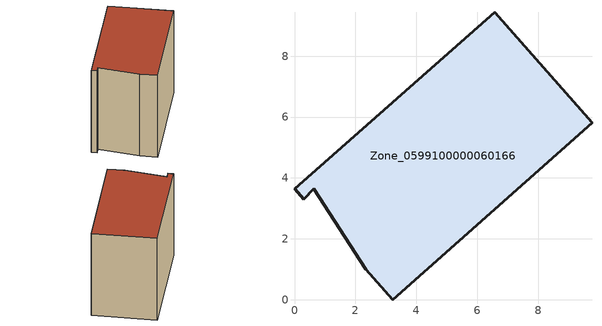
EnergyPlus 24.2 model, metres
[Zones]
Zone_0599100000060166
 floor ground (C_G): 2.34,1 0.63,3.64 0.3,3.3 0,3.65 6.57,9.44 9.77,5.81 3.22,0 z0
 wall outside (C_F): 3.22,0 9.77,5.81 6.57,9.44 0,3.65 0.3,3.3 0.63,3.64 2.34,1 3.22,0 z0:6.98
 roof outside (C_R): 0.63,3.64 2.34,1 3.22,0 9.77,5.81 6.57,9.44 0,3.65 0.3,3.3 z6.98
[BUILDING]
Pand.0599100000060166: North Axis=0; Terrain=City; Loads Convergence Tolerance Value=0.04; Temperature Convergence Tolerance Value=0.4; Solar Distribution=FullExterior; Maximum Number of Warmup Days=25; Minimum Number of Warmup Days=1
[Site:Location]
Rotterdam.The.Hague.AP_ZH_NLD Design_Conditions: Latitude=51.96; Longitude=4.45; Time Zone=1; Elevation=-4.5
[SITE:GROUNDTEMPERATURE:BUILDINGSURFACE]
18, 18, 18, 18, 18, 18, 18, 18, 18, 18, 18, 18
[MATERIAL] Thermal Absorptance=0.9; Solar Absorptance=0.7; Visible Absorptance=0.7
Name | Roughness | Thickness | Conductivity | Density | Specific Heat
G.TI.1946 | MediumSmooth | 0.15 | 1 | 540 | 1210
F.TI.1946 | Rough | 0.3 | 0.857143 | 1920 | 840
R.TI.1946 | MediumRough | 0.2 | 0.1 | 1500 | 1000
[CONSTRUCTION]
C_G: G.TI.1946
C_F: F.TI.1946
C_R: R.TI.1946
[ZONE]
Zone_0599100000060166: Type=1; Multiplier=1; Ceiling Height=Autocalculate; Volume=Autocalculate; Floor Area=autocalculate; Part of Total Floor Area=Yes
[ZONEINFILTRATION:DESIGNFLOWRATE]
Infil_Zone_0599100000060166: Zone or ZoneList or Space or SpaceList=Zone_0599100000060166; Schedule=AlwaysOn; Design Flow Rate Calculation Method=Flow/Area; Flow Rate per Floor Area=0.003; Constant Term Coefficient=1; Temperature Term Coefficient=0; Velocity Term Coefficient=0; Velocity Squared Term Coefficient=0
[HVACTEMPLATE:ZONE:IDEALLOADSAIRSYSTEM]
Zone_0599100000060166: Maximum Heating Supply Air Temperature=50; Minimum Cooling Supply Air Temperature=13; Maximum Heating Supply Air Humidity Ratio=0.0156; Minimum Cooling Supply Air Humidity Ratio=0.0077; Heating Limit=NoLimit; Cooling Limit=NoLimit; Dehumidification Control Type=ConstantSensibleHeatRatio; Cooling Sensible Heat Ratio=0.7; Dehumidification Setpoint=60; Humidification Control Type=None; Humidification Setpoint=30; Outdoor Air Method=None; Outdoor Air Flow Rate per Person=0.00944; Outdoor Air Flow Rate per Zone Floor Area=0; Outdoor Air Flow Rate per Zone=0; Demand Controlled Ventilation Type=None; Outdoor Air Economizer Type=NoEconomizer; Heat Recovery Type=None; Sensible Heat Recovery Effectiveness=0.7; Latent Heat Recovery Effectiveness=0.65
[ZONECONTROL:THERMOSTAT]
ThermostatControl_Zone_0599100000060166: Zone or ZoneList=Zone_0599100000060166; Control Type Schedule=DualSetpointControlType; Control 1=Thermostat_Zone_0599100000060166; Temperature Difference Between Cutout And Setpoint=0
[THERMOSTATSETPOINT:DUALSETPOINT]
Thermostat_Zone_0599100000060166: Heating Setpoint Temperature Schedule=HeatingSetpoint_Zone_0599100000060166; Cooling Setpoint Temperature Schedule=CoolingSetpoint_Zone_0599100000060166
[SCHEDULE:COMPACT]
HeatingSetpoint_Zone_0599100000060166: Through: 12/31, For: AllDays, Until: 24:00, 21
CoolingSetpoint_Zone_0599100000060166: Through: 12/31, For: AllDays, Until: 24:00, 24
DualSetpointControlType: Through: 12/31, For: AllDays, Until: 24:00, 4
AlwaysOn: Through: 12/31, For: AllDays, Until: 24:00, 1
